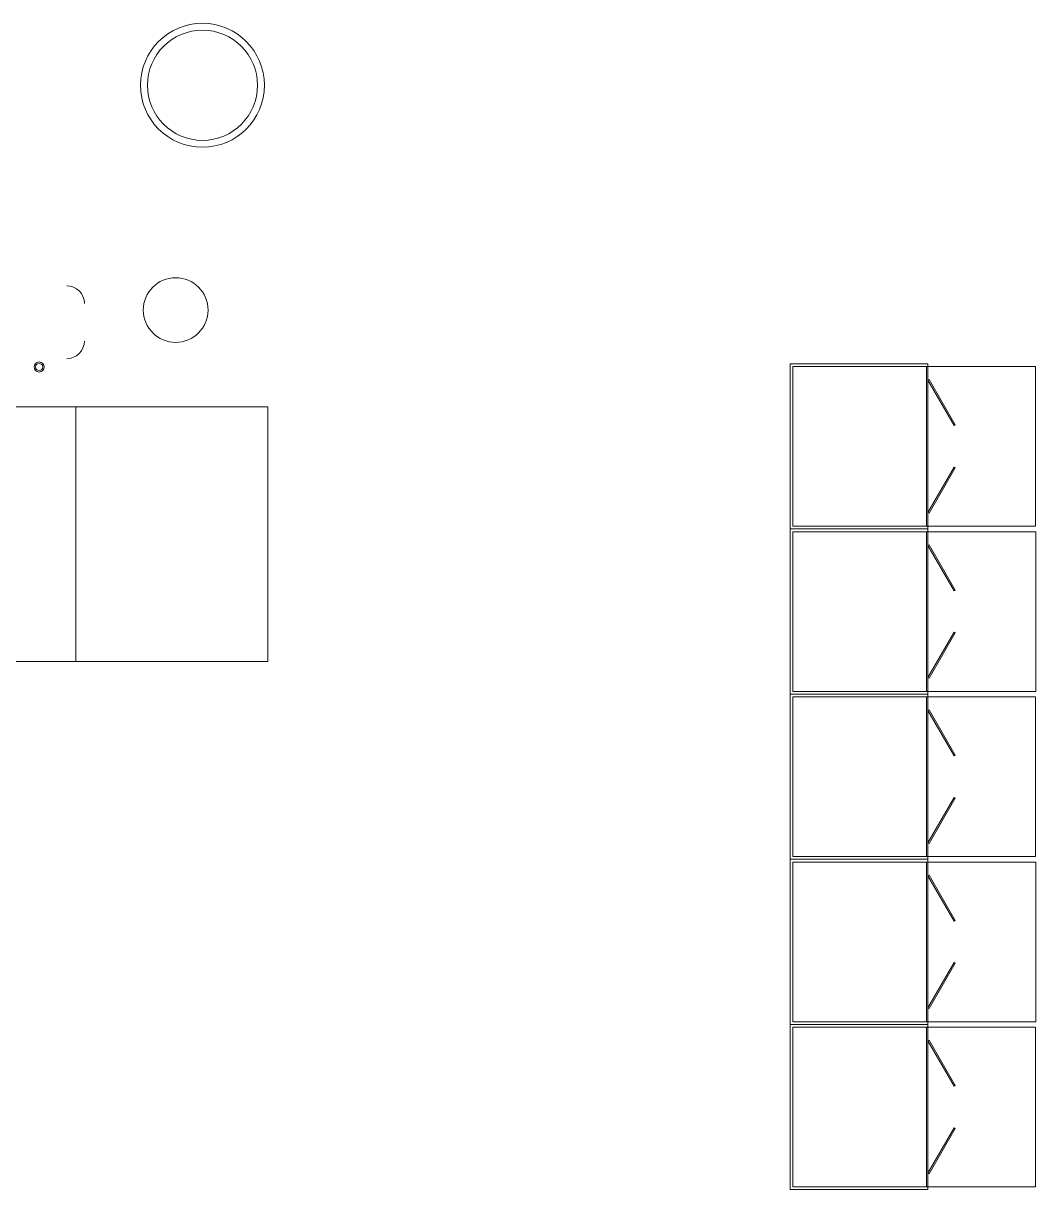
# Model space of a CAD drawing. Header units: millimetres. Extents: x -217756 to 263180, y 55413 to 130608.
# Drawn here: x -213041 to -209366, y 106607 to 110843 of the extents above; entities that cross this region are included whole.
import ezdxf

# ---------------------------------------------------------------- set-up
doc = ezdxf.new("R2010")
doc.units = ezdxf.units.MM
doc.layers.add('ТХ_пищеблок', color=30, linetype='Continuous', lineweight=20)

msp = doc.modelspace()

# ---------------------------------------------------------------- linework, layer by layer
at = {"layer": 'ТХ_пищеблок'}
for points in [[(-210256.8, 109006.6), (-209756.8, 109006.6), (-209756.8, 109606.6), (-210256.8, 109606.6)], [(-210246.8, 109016.6), (-209761.8, 109016.6), (-209761.8, 109596.6), (-210246.8, 109596.6)], [(-209657.5, 109384.6), (-209661.8, 109382.1), (-209756.8, 109546.6), (-209752.5, 109549.1)], [(-212850.9, 109450.6), (-212850.9, 108525.6), (-213547.9, 108525.6), (-213547.9, 109450.6)], [(-212153.9, 109450.6), (-212153.9, 108525.6), (-212850.9, 108525.6), (-212850.9, 109450.6)], [(-209752.4, 109064.1), (-209756.8, 109066.6), (-209661.8, 109231.2), (-209657.5, 109228.7)], [(-210256.7, 108406.6), (-209756.7, 108406.6), (-209756.8, 109006.6), (-210256.8, 109006.6)], [(-210246.7, 108416.6), (-209761.7, 108416.6), (-209761.8, 108996.6), (-210246.8, 108996.6)], [(-209657.4, 108784.6), (-209661.7, 108782.1), (-209756.8, 108946.6), (-209752.4, 108949.1)], [(-209752.4, 108464.1), (-209756.7, 108466.6), (-209661.7, 108631.2), (-209657.4, 108628.7)], [(-210256.8, 107806.6), (-209756.8, 107806.6), (-209756.8, 108406.6), (-210256.8, 108406.6)], [(-210246.8, 107816.6), (-209761.8, 107816.6), (-209761.8, 108396.6), (-210246.8, 108396.6)], [(-209657.5, 108184.6), (-209661.8, 108182.1), (-209756.8, 108346.6), (-209752.5, 108349.1)], [(-209752.4, 107864.1), (-209756.8, 107866.6), (-209661.8, 108031.2), (-209657.5, 108028.7)], [(-210256.7, 107206.6), (-209756.7, 107206.6), (-209756.8, 107806.6), (-210256.8, 107806.6)], [(-210246.7, 107216.6), (-209761.7, 107216.6), (-209761.8, 107796.6), (-210246.8, 107796.6)], [(-209657.4, 107584.6), (-209661.7, 107582.1), (-209756.8, 107746.6), (-209752.4, 107749.1)], [(-209752.4, 107264.1), (-209756.7, 107266.6), (-209661.7, 107431.2), (-209657.4, 107428.7)], [(-210256.8, 106606.6), (-209756.8, 106606.6), (-209756.8, 107206.6), (-210256.8, 107206.6)], [(-210246.8, 106616.6), (-209761.8, 106616.6), (-209761.8, 107196.6), (-210246.8, 107196.6)], [(-209657.5, 106984.6), (-209661.8, 106982.1), (-209756.8, 107146.6), (-209752.5, 107149.1)], [(-209752.4, 106664.1), (-209756.8, 106666.6), (-209661.8, 106831.2), (-209657.5, 106828.7)]]:
    msp.add_lwpolyline(points, close=True, dxfattribs=at)
at = {"layer": 'ТХ_пищеблок', "ltscale": 0.1}
for points in [[(-209365.6, 109016.6), (-209365.6, 109596.6), (-209761.8, 109596.6), (-209761.8, 109016.6)], [(-209365.5, 108416.6), (-209365.5, 108996.6), (-209761.8, 108996.6), (-209761.8, 108416.6)], [(-209365.6, 107816.6), (-209365.6, 108396.6), (-209761.8, 108396.6), (-209761.8, 107816.6)], [(-209365.5, 107216.6), (-209365.5, 107796.6), (-209761.8, 107796.6), (-209761.8, 107216.6)], [(-209365.6, 106616.6), (-209365.6, 107196.6), (-209761.8, 107196.6), (-209761.8, 106616.6)]]:
    msp.add_lwpolyline(points, close=True, dxfattribs=at)
at = {"layer": 'ТХ_пищеблок'}
for centre, radius in [((-212390.9, 110618), 225), ((-212390.9, 110618), 200), ((-212488.3, 109801.5, -11.1), 117.5), ((-212983.8, 109594.8, 35.1), 18.3), ((-212983.8, 109594.8, 35.1), 13)]:
    msp.add_circle(centre, radius, dxfattribs=at)
for centre, start, end in [((-212883.8, 109825.8, 35.1), 0, 90), ((-212883.8, 109688.8, 35.1), 270, 0)]:
    msp.add_arc(centre, 64, start, end, dxfattribs=at)

doc.saveas('drawing.dxf')
